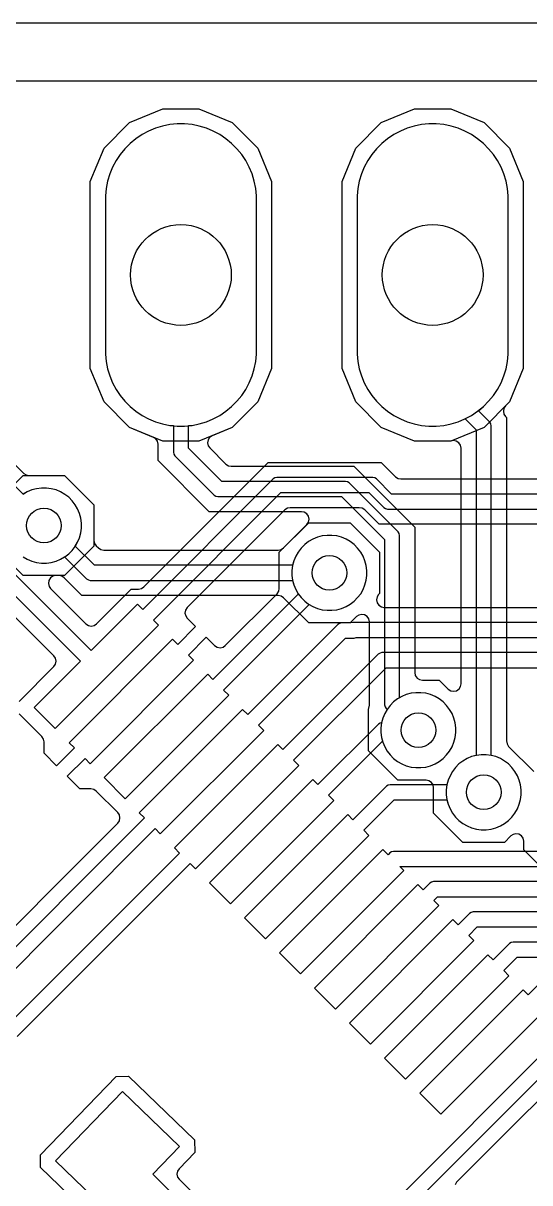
# Model space of a CAD drawing. Header units: millimetres. Extents: x 22.9 to 64.8, y 41.9 to 68.6.
# Drawn here: x 43.49 to 48.61, y 56.88 to 68.58 of the extents above; entities that cross this region are included whole.
import ezdxf

# ---------------------------------------------------------------- set-up
doc = ezdxf.new("R2010")
doc.units = ezdxf.units.MM

msp = doc.modelspace()

# ---------------------------------------------------------------- linework, layer by layer
at = {"layer": '16_copper'}
for points in [[(23.52, 42.494), (64.11, 42.494), (64.139, 42.5), (64.164, 42.517), (64.181, 42.543), (64.186, 42.57), (64.186, 67.92), (64.18, 67.949), (64.163, 67.974), (64.137, 67.991), (64.11, 67.996), (23.52, 67.996)], [(43.198, 63.721), (43.494, 64.017), (43.912, 64.017), (44.208, 63.721), (44.208, 63.362), (44.214, 63.332), (44.231, 63.308), (44.252, 63.286), (44.278, 63.269), (44.306, 63.263), (46.066, 63.263), (46.096, 63.27), (46.12, 63.286), (46.356, 63.522), (46.373, 63.548), (46.379, 63.577), (46.372, 63.607), (46.355, 63.632), (46.329, 63.648), (46.303, 63.652), (45.371, 63.652), (44.856, 64.167), (44.856, 64.332), (44.85, 64.362), (44.833, 64.387), (44.809, 64.402), (44.567, 64.503), (44.31, 64.76), (44.171, 65.096), (44.171, 66.984), (44.31, 67.32), (44.567, 67.577), (44.903, 67.716), (45.267, 67.716), (45.603, 67.577), (45.86, 67.32), (45.999, 66.984), (45.999, 65.096), (45.86, 64.76), (45.603, 64.503), (45.4, 64.419), (45.375, 64.402), (45.359, 64.377), (45.353, 64.347), (45.36, 64.317), (45.376, 64.295), (45.538, 64.132), (45.564, 64.115), (45.592, 64.11), (46.831, 64.11), (47.444, 63.496), (47.444, 62.029), (47.45, 61.999), (47.468, 61.974), (47.493, 61.958), (47.521, 61.953), (47.69, 61.953), (47.782, 61.862), (47.807, 61.845), (47.837, 61.84), (47.866, 61.846), (47.891, 61.864), (47.907, 61.889), (47.912, 61.916), (47.912, 64.293), (47.906, 64.323), (47.888, 64.348), (47.863, 64.364), (47.833, 64.369), (47.807, 64.364), (47.443, 64.364), (47.107, 64.503), (46.85, 64.76), (46.711, 65.096), (46.711, 66.984), (46.85, 67.32), (47.107, 67.577), (47.443, 67.716), (47.807, 67.716), (48.143, 67.577), (48.4, 67.32), (48.539, 66.984), (48.539, 65.096), (48.4, 64.76), (48.36, 64.72), (48.343, 64.695), (48.338, 64.665), (48.344, 64.635), (48.36, 64.612), (48.369, 64.603), (48.369, 61.339), (48.375, 61.309), (48.391, 61.285), (48.645, 61.031)], [(43.492, 63.197), (43.535, 63.172), (43.581, 63.153), (43.629, 63.14), (43.678, 63.134), (43.728, 63.134), (43.777, 63.14), (43.825, 63.153), (43.871, 63.172), (43.912, 63.196), (44.133, 62.974), (44.151, 62.964), (44.17, 62.959), (46.212, 62.959), (46.225, 62.913), (46.244, 62.867), (46.268, 62.824), (46.299, 62.785), (46.334, 62.75), (46.373, 62.72), (46.416, 62.695), (46.462, 62.676), (46.51, 62.663), (46.559, 62.657), (46.608, 62.657), (46.657, 62.663), (46.705, 62.676), (46.751, 62.695), (46.794, 62.72), (46.833, 62.75), (46.868, 62.785), (46.899, 62.824), (46.923, 62.867), (46.942, 62.913), (46.955, 62.961), (46.962, 63.01), (46.962, 63.06), (46.955, 63.109), (46.942, 63.157), (46.923, 63.203), (46.899, 63.245), (46.868, 63.285), (46.833, 63.32), (46.794, 63.35), (46.751, 63.375), (46.705, 63.394), (46.657, 63.407), (46.608, 63.413), (46.559, 63.413), (46.51, 63.407), (46.462, 63.394), (46.416, 63.375), (46.373, 63.35), (46.334, 63.32), (46.299, 63.285), (46.268, 63.245), (46.244, 63.203), (46.225, 63.157), (46.212, 63.111), (44.212, 63.111), (44.019, 63.303), (44.043, 63.344), (44.062, 63.39), (44.075, 63.438), (44.081, 63.487), (44.081, 63.537), (44.075, 63.586), (44.062, 63.634), (44.043, 63.68), (44.018, 63.722), (43.988, 63.762), (43.953, 63.797), (43.914, 63.827), (43.871, 63.852), (43.825, 63.871), (43.777, 63.884), (43.728, 63.89), (43.678, 63.89), (43.629, 63.884), (43.581, 63.871), (43.535, 63.852), (43.492, 63.827)], [(48.84, 59.945), (48.544, 60.241), (48.544, 60.327), (48.538, 60.357), (48.521, 60.382), (48.495, 60.398), (48.465, 60.403), (48.436, 60.396), (48.414, 60.381), (48.35, 60.316), (47.931, 60.316), (47.635, 60.612), (47.635, 60.866), (47.629, 60.896), (47.612, 60.921), (47.586, 60.937), (47.559, 60.943), (47.272, 60.943), (46.976, 61.239), (46.976, 61.663), (46.982, 61.671), (46.987, 61.7), (46.987, 62.54), (46.981, 62.57), (46.964, 62.595), (46.938, 62.611), (46.909, 62.616), (46.879, 62.609), (46.857, 62.594), (46.793, 62.53), (46.374, 62.53), (46.12, 62.784), (46.095, 62.801), (46.066, 62.806), (44.085, 62.806), (43.907, 62.984), (43.882, 63.001), (43.853, 63.007), (43.494, 63.007), (43.198, 63.303)], [(44.334, 56.395), (43.669, 57.037), (43.667, 57.163), (44.431, 57.955), (44.557, 57.957), (45.222, 57.314), (45.225, 57.188), (45.066, 57.024), (45.05, 56.999), (45.045, 56.969), (45.052, 56.939), (45.067, 56.918), (45.332, 56.653)], [(45.389, 56.38), (44.801, 56.969), (45.071, 57.249), (44.497, 57.803), (43.82, 57.103), (44.395, 56.548)]]:
    msp.add_lwpolyline(points, dxfattribs=at)
for points in [[(47.287, 63.431), (47.277, 63.448), (46.783, 63.942), (46.765, 63.952), (46.746, 63.957), (45.498, 63.957), (45.161, 64.294), (45.161, 64.52), (45.197, 64.523), (45.27, 64.538), (45.342, 64.56), (45.411, 64.588), (45.477, 64.624), (45.539, 64.665), (45.597, 64.713), (45.65, 64.766), (45.698, 64.824), (45.739, 64.886), (45.775, 64.952), (45.803, 65.021), (45.825, 65.093), (45.84, 65.166), (45.847, 65.241), (45.847, 66.839), (45.84, 66.914), (45.825, 66.987), (45.803, 67.059), (45.775, 67.128), (45.739, 67.194), (45.698, 67.256), (45.65, 67.314), (45.597, 67.367), (45.539, 67.415), (45.477, 67.456), (45.411, 67.492), (45.342, 67.52), (45.27, 67.542), (45.197, 67.557), (45.122, 67.564), (45.048, 67.564), (44.973, 67.557), (44.9, 67.542), (44.828, 67.52), (44.759, 67.492), (44.693, 67.456), (44.631, 67.415), (44.573, 67.367), (44.52, 67.314), (44.472, 67.256), (44.431, 67.194), (44.395, 67.128), (44.367, 67.059), (44.345, 66.987), (44.33, 66.914), (44.323, 66.839), (44.323, 65.241), (44.33, 65.166), (44.345, 65.093), (44.367, 65.021), (44.395, 64.952), (44.431, 64.886), (44.472, 64.824), (44.52, 64.766), (44.573, 64.713), (44.631, 64.665), (44.693, 64.624), (44.759, 64.588), (44.828, 64.56), (44.9, 64.538), (44.973, 64.523), (45.009, 64.52), (45.009, 64.252), (45.014, 64.233), (45.024, 64.215), (45.419, 63.82), (45.437, 63.81), (45.456, 63.805), (46.704, 63.805), (47.14, 63.37), (47.14, 61.703), (47.145, 61.684), (47.155, 61.666), (47.165, 61.656), (47.141, 61.615), (47.122, 61.57), (47.109, 61.522), (47.103, 61.473), (47.103, 61.423), (47.109, 61.374), (47.122, 61.326), (47.141, 61.28), (47.166, 61.237), (47.196, 61.198), (47.231, 61.163), (47.271, 61.133), (47.314, 61.108), (47.359, 61.089), (47.407, 61.076), (47.456, 61.07), (47.506, 61.07), (47.555, 61.076), (47.603, 61.089), (47.649, 61.108), (47.692, 61.133), (47.731, 61.163), (47.766, 61.198), (47.796, 61.237), (47.821, 61.28), (47.84, 61.326), (47.853, 61.374), (47.859, 61.423), (47.859, 61.473), (47.853, 61.522), (47.84, 61.57), (47.821, 61.615), (47.796, 61.658), (47.766, 61.698), (47.731, 61.733), (47.692, 61.763), (47.649, 61.788), (47.603, 61.807), (47.555, 61.82), (47.506, 61.826), (47.456, 61.826), (47.407, 61.82), (47.359, 61.807), (47.314, 61.788), (47.292, 61.775), (47.292, 63.411)], [(48.211, 64.538), (48.201, 64.556), (48.086, 64.671), (48.137, 64.713), (48.19, 64.766), (48.238, 64.824), (48.279, 64.886), (48.315, 64.952), (48.343, 65.021), (48.365, 65.093), (48.38, 65.166), (48.387, 65.241), (48.387, 66.839), (48.38, 66.914), (48.365, 66.987), (48.343, 67.059), (48.315, 67.128), (48.279, 67.194), (48.238, 67.256), (48.19, 67.314), (48.137, 67.367), (48.079, 67.415), (48.017, 67.456), (47.951, 67.492), (47.882, 67.52), (47.81, 67.542), (47.737, 67.557), (47.662, 67.564), (47.588, 67.564), (47.513, 67.557), (47.44, 67.542), (47.368, 67.52), (47.299, 67.492), (47.233, 67.456), (47.171, 67.415), (47.113, 67.367), (47.06, 67.314), (47.012, 67.256), (46.971, 67.194), (46.935, 67.128), (46.907, 67.059), (46.885, 66.987), (46.87, 66.914), (46.863, 66.839), (46.863, 65.241), (46.87, 65.166), (46.885, 65.093), (46.907, 65.021), (46.935, 64.952), (46.971, 64.886), (47.012, 64.824), (47.06, 64.766), (47.113, 64.713), (47.171, 64.665), (47.233, 64.624), (47.299, 64.588), (47.368, 64.56), (47.44, 64.538), (47.513, 64.523), (47.588, 64.516), (47.662, 64.516), (47.737, 64.523), (47.81, 64.538), (47.882, 64.56), (47.951, 64.588), (47.952, 64.589), (48.064, 64.477), (48.064, 61.193), (48.018, 61.181), (47.973, 61.162), (47.93, 61.137), (47.89, 61.107), (47.855, 61.072), (47.825, 61.032), (47.8, 60.989), (47.781, 60.943), (47.769, 60.896), (47.762, 60.846), (47.762, 60.797), (47.769, 60.748), (47.781, 60.7), (47.8, 60.654), (47.825, 60.611), (47.855, 60.572), (47.89, 60.537), (47.93, 60.506), (47.973, 60.482), (48.018, 60.463), (48.066, 60.45), (48.115, 60.443), (48.165, 60.443), (48.214, 60.45), (48.262, 60.463), (48.308, 60.482), (48.351, 60.506), (48.39, 60.537), (48.425, 60.572), (48.455, 60.611), (48.48, 60.654), (48.499, 60.7), (48.512, 60.748), (48.518, 60.797), (48.518, 60.846), (48.512, 60.896), (48.499, 60.943), (48.48, 60.989), (48.455, 61.032), (48.425, 61.072), (48.39, 61.107), (48.351, 61.137), (48.308, 61.162), (48.262, 61.181), (48.216, 61.193), (48.216, 64.519)]]:
    msp.add_lwpolyline(points, close=True, dxfattribs=at)
at = {"layer": '1_copper'}
for points in [[(23.52, 42.494), (64.11, 42.494), (64.139, 42.5), (64.164, 42.517), (64.181, 42.543), (64.186, 42.57), (64.186, 67.92), (64.18, 67.949), (64.163, 67.974), (64.137, 67.991), (64.11, 67.996), (23.52, 67.996)], [(43.492, 63.197), (43.535, 63.172), (43.581, 63.153), (43.629, 63.14), (43.678, 63.134), (43.728, 63.134), (43.777, 63.14), (43.825, 63.153), (43.871, 63.172), (43.914, 63.197), (43.953, 63.227), (43.988, 63.262), (44.018, 63.301), (44.043, 63.344), (44.062, 63.39), (44.075, 63.438), (44.081, 63.487), (44.081, 63.537), (44.075, 63.586), (44.062, 63.634), (44.043, 63.68), (44.018, 63.722), (43.988, 63.762), (43.953, 63.797), (43.914, 63.827), (43.871, 63.852), (43.825, 63.871), (43.777, 63.884), (43.728, 63.89), (43.678, 63.89), (43.629, 63.884), (43.581, 63.871), (43.535, 63.852), (43.494, 63.828), (42.974, 64.348)], [(43.103, 64.435), (43.499, 64.039), (43.524, 64.023), (43.553, 64.017), (43.912, 64.017), (44.208, 63.721), (44.208, 63.303), (43.912, 63.007), (43.824, 63.007), (43.794, 63.001), (43.769, 62.984), (43.753, 62.958), (43.748, 62.928), (43.755, 62.899), (43.77, 62.877), (44.126, 62.521), (44.151, 62.504), (44.181, 62.498), (44.211, 62.505), (44.234, 62.521), (44.584, 62.871), (44.657, 62.871), (44.687, 62.877), (44.711, 62.894), (45.967, 64.15), (47.106, 64.15), (47.251, 64.005), (47.276, 63.988), (47.305, 63.983), (50.918, 63.983)], [(51.064, 63.83), (47.21, 63.83), (47.058, 63.982), (47.041, 63.992), (47.022, 63.997), (46.052, 63.997), (46.033, 63.992), (46.015, 63.982), (44.7, 62.667), (44.648, 62.719), (44.18, 62.251), (42.388, 64.044)], [(42.309, 63.906), (44.072, 62.143), (43.605, 61.676), (43.817, 61.464), (44.86, 62.507), (44.808, 62.559), (46.094, 63.845), (46.98, 63.845), (47.132, 63.693), (47.149, 63.683), (47.169, 63.678), (51.064, 63.678)], [(43.452, 61.739), (43.803, 62.09), (43.82, 62.115), (43.825, 62.145), (43.819, 62.174), (43.803, 62.197), (42.268, 63.732)], [(50.918, 63.525), (47.084, 63.525), (46.939, 63.67), (46.914, 63.687), (46.885, 63.692), (46.188, 63.692), (46.159, 63.686), (46.134, 63.67), (45.149, 62.685), (45.132, 62.659), (45.126, 62.629), (45.133, 62.6), (45.149, 62.577), (45.233, 62.493), (45.053, 62.313), (45.001, 62.365), (43.958, 61.322), (44.01, 61.27), (43.831, 61.09), (43.704, 61.217), (43.704, 61.329), (43.698, 61.359), (43.682, 61.383), (43.452, 61.613)], [(42.824, 58.885), (44.448, 60.509), (44.465, 60.534), (44.47, 60.564), (44.464, 60.594), (44.448, 60.617), (44.231, 60.834), (44.206, 60.851), (44.177, 60.856), (44.065, 60.856), (43.939, 60.983), (44.118, 61.162), (44.17, 61.11), (45.213, 62.153), (45.161, 62.205), (45.341, 62.385), (45.425, 62.301), (45.45, 62.284), (45.48, 62.278), (45.51, 62.285), (45.533, 62.301), (46.056, 62.824), (46.073, 62.849), (46.078, 62.878), (46.078, 63.244), (46.374, 63.54), (46.793, 63.54), (47.089, 63.244), (47.089, 62.826), (47.08, 62.817), (47.064, 62.792), (47.058, 62.762), (47.065, 62.733), (47.082, 62.708), (47.108, 62.692), (47.134, 62.687), (52.905, 62.687)], [(57.226, 56.215), (57.226, 59.874), (57.221, 59.893), (57.211, 59.911), (54.29, 62.831), (54.273, 62.842), (54.254, 62.847), (53.333, 62.847), (53.314, 62.842), (53.297, 62.831), (53, 62.535), (46.819, 62.535), (46.8, 62.53), (46.706, 62.53), (46.686, 62.524), (46.669, 62.514), (45.76, 61.606), (45.708, 61.658), (44.665, 60.615), (44.717, 60.563), (42.992, 58.838)], [(43.129, 58.759), (44.825, 60.455), (44.877, 60.403), (45.92, 61.446), (45.868, 61.498), (46.747, 62.377), (46.834, 62.377), (46.853, 62.382), (53.042, 62.382), (53.061, 62.388), (53.078, 62.398), (53.375, 62.694), (54.212, 62.694), (57.074, 59.832), (57.074, 56.174)], [(56.845, 56.166), (56.845, 59.679), (56.84, 59.698), (56.83, 59.716), (54.019, 62.527), (54.002, 62.537), (53.982, 62.542), (53.46, 62.542), (53.44, 62.537), (53.423, 62.527), (53.126, 62.23), (47.113, 62.23), (47.094, 62.225), (47.076, 62.215), (46.114, 61.252), (46.062, 61.305), (45.019, 60.262), (45.071, 60.209), (43.297, 58.435)], [(43.434, 58.357), (45.179, 60.102), (45.231, 60.049), (46.274, 61.092), (46.222, 61.145), (47.155, 62.078), (53.168, 62.078), (53.187, 62.083), (53.205, 62.093), (53.501, 62.39), (53.941, 62.39), (56.693, 59.637), (56.693, 56.124)], [(48.714, 60.225), (47.229, 60.225), (47.21, 60.22), (47.192, 60.21), (47.175, 60.192), (47.122, 60.244), (46.079, 59.201), (46.292, 58.989), (47.335, 60.032), (47.294, 60.072), (48.756, 60.072)], [(49.269, 59.92), (47.632, 59.92), (47.612, 59.915), (47.595, 59.905), (47.528, 59.838), (47.476, 59.89), (46.433, 58.847), (46.645, 58.635), (47.688, 59.678), (47.636, 59.73), (47.673, 59.768), (49.31, 59.768)], [(49.395, 59.615), (48.034, 59.615), (48.014, 59.61), (47.997, 59.6), (47.882, 59.485), (47.83, 59.537), (46.787, 58.494), (46.999, 58.282), (48.042, 59.325), (47.99, 59.377), (48.075, 59.463), (49.437, 59.463)], [(49.521, 59.31), (48.436, 59.31), (48.417, 59.305), (48.399, 59.295), (48.235, 59.131), (48.183, 59.183), (47.14, 58.14), (47.352, 57.928), (48.395, 58.971), (48.343, 59.023), (48.478, 59.158), (49.563, 59.158)], [(48.802, 58.99), (48.589, 58.778), (48.537, 58.83), (47.494, 57.787), (47.706, 57.575), (48.749, 58.618)], [(49.219, 58.669), (46.851, 56.301)], [(46.988, 56.223), (49.297, 58.532)], [(49.338, 58.358), (47.867, 56.887), (47.851, 56.862)]]:
    msp.add_lwpolyline(points, dxfattribs=at)
for points in [[(44.903, 64.364), (44.567, 64.503), (44.31, 64.76), (44.171, 65.096), (44.171, 66.984), (44.31, 67.32), (44.567, 67.577), (44.903, 67.716), (45.267, 67.716), (45.603, 67.577), (45.86, 67.32), (45.999, 66.984), (45.999, 65.096), (45.86, 64.76), (45.603, 64.503), (45.267, 64.364)], [(47.443, 64.364), (47.107, 64.503), (46.85, 64.76), (46.711, 65.096), (46.711, 66.984), (46.85, 67.32), (47.107, 67.577), (47.443, 67.716), (47.807, 67.716), (48.143, 67.577), (48.4, 67.32), (48.539, 66.984), (48.539, 65.096), (48.4, 64.76), (48.143, 64.503), (47.807, 64.364)], [(45.197, 64.523), (45.27, 64.538), (45.342, 64.56), (45.411, 64.588), (45.477, 64.624), (45.539, 64.665), (45.597, 64.713), (45.65, 64.766), (45.698, 64.824), (45.739, 64.886), (45.775, 64.952), (45.803, 65.021), (45.825, 65.093), (45.84, 65.166), (45.847, 65.241), (45.847, 66.839), (45.84, 66.914), (45.825, 66.987), (45.803, 67.059), (45.775, 67.128), (45.739, 67.194), (45.698, 67.256), (45.65, 67.314), (45.597, 67.367), (45.539, 67.415), (45.477, 67.456), (45.411, 67.492), (45.342, 67.52), (45.27, 67.542), (45.197, 67.557), (45.122, 67.564), (45.048, 67.564), (44.973, 67.557), (44.9, 67.542), (44.828, 67.52), (44.759, 67.492), (44.693, 67.456), (44.631, 67.415), (44.573, 67.367), (44.52, 67.314), (44.472, 67.256), (44.431, 67.194), (44.395, 67.128), (44.367, 67.059), (44.345, 66.987), (44.33, 66.914), (44.323, 66.839), (44.323, 65.241), (44.33, 65.166), (44.345, 65.093), (44.367, 65.021), (44.395, 64.952), (44.431, 64.886), (44.472, 64.824), (44.52, 64.766), (44.573, 64.713), (44.631, 64.665), (44.693, 64.624), (44.759, 64.588), (44.828, 64.56), (44.9, 64.538), (44.973, 64.523), (45.048, 64.516), (45.122, 64.516)], [(47.737, 64.523), (47.81, 64.538), (47.882, 64.56), (47.951, 64.588), (48.017, 64.624), (48.079, 64.665), (48.137, 64.713), (48.19, 64.766), (48.238, 64.824), (48.279, 64.886), (48.315, 64.952), (48.343, 65.021), (48.365, 65.093), (48.38, 65.166), (48.387, 65.241), (48.387, 66.839), (48.38, 66.914), (48.365, 66.987), (48.343, 67.059), (48.315, 67.128), (48.279, 67.194), (48.238, 67.256), (48.19, 67.314), (48.137, 67.367), (48.079, 67.415), (48.017, 67.456), (47.951, 67.492), (47.882, 67.52), (47.81, 67.542), (47.737, 67.557), (47.662, 67.564), (47.588, 67.564), (47.513, 67.557), (47.44, 67.542), (47.368, 67.52), (47.299, 67.492), (47.233, 67.456), (47.171, 67.415), (47.113, 67.367), (47.06, 67.314), (47.012, 67.256), (46.971, 67.194), (46.935, 67.128), (46.907, 67.059), (46.885, 66.987), (46.87, 66.914), (46.863, 66.839), (46.863, 65.241), (46.87, 65.166), (46.885, 65.093), (46.907, 65.021), (46.935, 64.952), (46.971, 64.886), (47.012, 64.824), (47.06, 64.766), (47.113, 64.713), (47.171, 64.665), (47.233, 64.624), (47.299, 64.588), (47.368, 64.56), (47.44, 64.538), (47.513, 64.523), (47.588, 64.516), (47.662, 64.516)], [(45.567, 61.8), (45.515, 61.852), (46.379, 62.716), (46.416, 62.695), (46.462, 62.676), (46.51, 62.663), (46.559, 62.657), (46.608, 62.657), (46.657, 62.663), (46.705, 62.676), (46.751, 62.695), (46.794, 62.72), (46.833, 62.75), (46.868, 62.785), (46.899, 62.824), (46.923, 62.867), (46.942, 62.913), (46.955, 62.961), (46.962, 63.01), (46.962, 63.06), (46.955, 63.109), (46.942, 63.157), (46.923, 63.203), (46.899, 63.245), (46.868, 63.285), (46.833, 63.32), (46.794, 63.35), (46.751, 63.375), (46.705, 63.394), (46.657, 63.407), (46.608, 63.413), (46.559, 63.413), (46.51, 63.407), (46.462, 63.394), (46.416, 63.375), (46.373, 63.35), (46.334, 63.32), (46.299, 63.285), (46.268, 63.245), (46.244, 63.203), (46.225, 63.157), (46.212, 63.109), (46.205, 63.06), (46.205, 63.01), (46.212, 62.961), (46.225, 62.913), (46.244, 62.867), (46.268, 62.824), (46.27, 62.822), (45.407, 61.96), (45.355, 62.012), (44.312, 60.969), (44.524, 60.757)], [(46.627, 60.739), (46.575, 60.791), (47.12, 61.336), (47.122, 61.326), (47.141, 61.28), (47.166, 61.237), (47.196, 61.198), (47.231, 61.163), (47.271, 61.133), (47.314, 61.108), (47.359, 61.089), (47.407, 61.076), (47.456, 61.07), (47.506, 61.07), (47.555, 61.076), (47.603, 61.089), (47.649, 61.108), (47.692, 61.133), (47.731, 61.163), (47.766, 61.198), (47.796, 61.237), (47.821, 61.28), (47.84, 61.326), (47.853, 61.374), (47.859, 61.423), (47.859, 61.473), (47.853, 61.522), (47.84, 61.57), (47.821, 61.615), (47.796, 61.658), (47.766, 61.698), (47.731, 61.733), (47.692, 61.763), (47.649, 61.788), (47.603, 61.807), (47.555, 61.82), (47.506, 61.826), (47.456, 61.826), (47.407, 61.82), (47.359, 61.807), (47.314, 61.788), (47.271, 61.763), (47.231, 61.733), (47.196, 61.698), (47.166, 61.658), (47.141, 61.615), (47.122, 61.57), (47.11, 61.523), (47.095, 61.519), (47.077, 61.509), (46.468, 60.899), (46.415, 60.951), (45.372, 59.908), (45.585, 59.696)], [(46.981, 60.385), (46.929, 60.438), (47.237, 60.745), (47.769, 60.745), (47.781, 60.7), (47.8, 60.654), (47.825, 60.611), (47.855, 60.572), (47.89, 60.537), (47.93, 60.506), (47.973, 60.482), (48.018, 60.463), (48.066, 60.45), (48.115, 60.443), (48.165, 60.443), (48.214, 60.45), (48.262, 60.463), (48.308, 60.482), (48.351, 60.506), (48.39, 60.537), (48.425, 60.572), (48.455, 60.611), (48.48, 60.654), (48.499, 60.7), (48.512, 60.748), (48.518, 60.797), (48.518, 60.846), (48.512, 60.896), (48.499, 60.943), (48.48, 60.989), (48.455, 61.032), (48.425, 61.072), (48.39, 61.107), (48.351, 61.137), (48.308, 61.162), (48.262, 61.181), (48.214, 61.193), (48.165, 61.2), (48.115, 61.2), (48.066, 61.193), (48.018, 61.181), (47.973, 61.162), (47.93, 61.137), (47.89, 61.107), (47.855, 61.072), (47.825, 61.032), (47.8, 60.989), (47.781, 60.943), (47.769, 60.898), (47.195, 60.898), (47.176, 60.893), (47.158, 60.883), (46.821, 60.545), (46.769, 60.597), (45.726, 59.555), (45.938, 59.342)]]:
    msp.add_lwpolyline(points, close=True, dxfattribs=at)
at = {"layer": 'drills_PTH'}
for centre in [(45.085, 66.04), (47.625, 66.04)]:
    msp.add_circle(centre, 0.508, dxfattribs=at)
at = {"layer": 'drills_via_1_16'}
for centre in [(43.703, 63.512), (46.583, 63.035), (47.481, 61.448), (48.14, 60.822)]:
    msp.add_circle(centre, 0.175, dxfattribs=at)
at = {"layer": 'outline'}
msp.add_lwpolyline([(22.86, 41.91), (64.77, 41.91), (64.77, 68.58), (22.86, 68.58), (22.86, 41.91)], close=True, dxfattribs=at)

doc.saveas('drawing.dxf')
